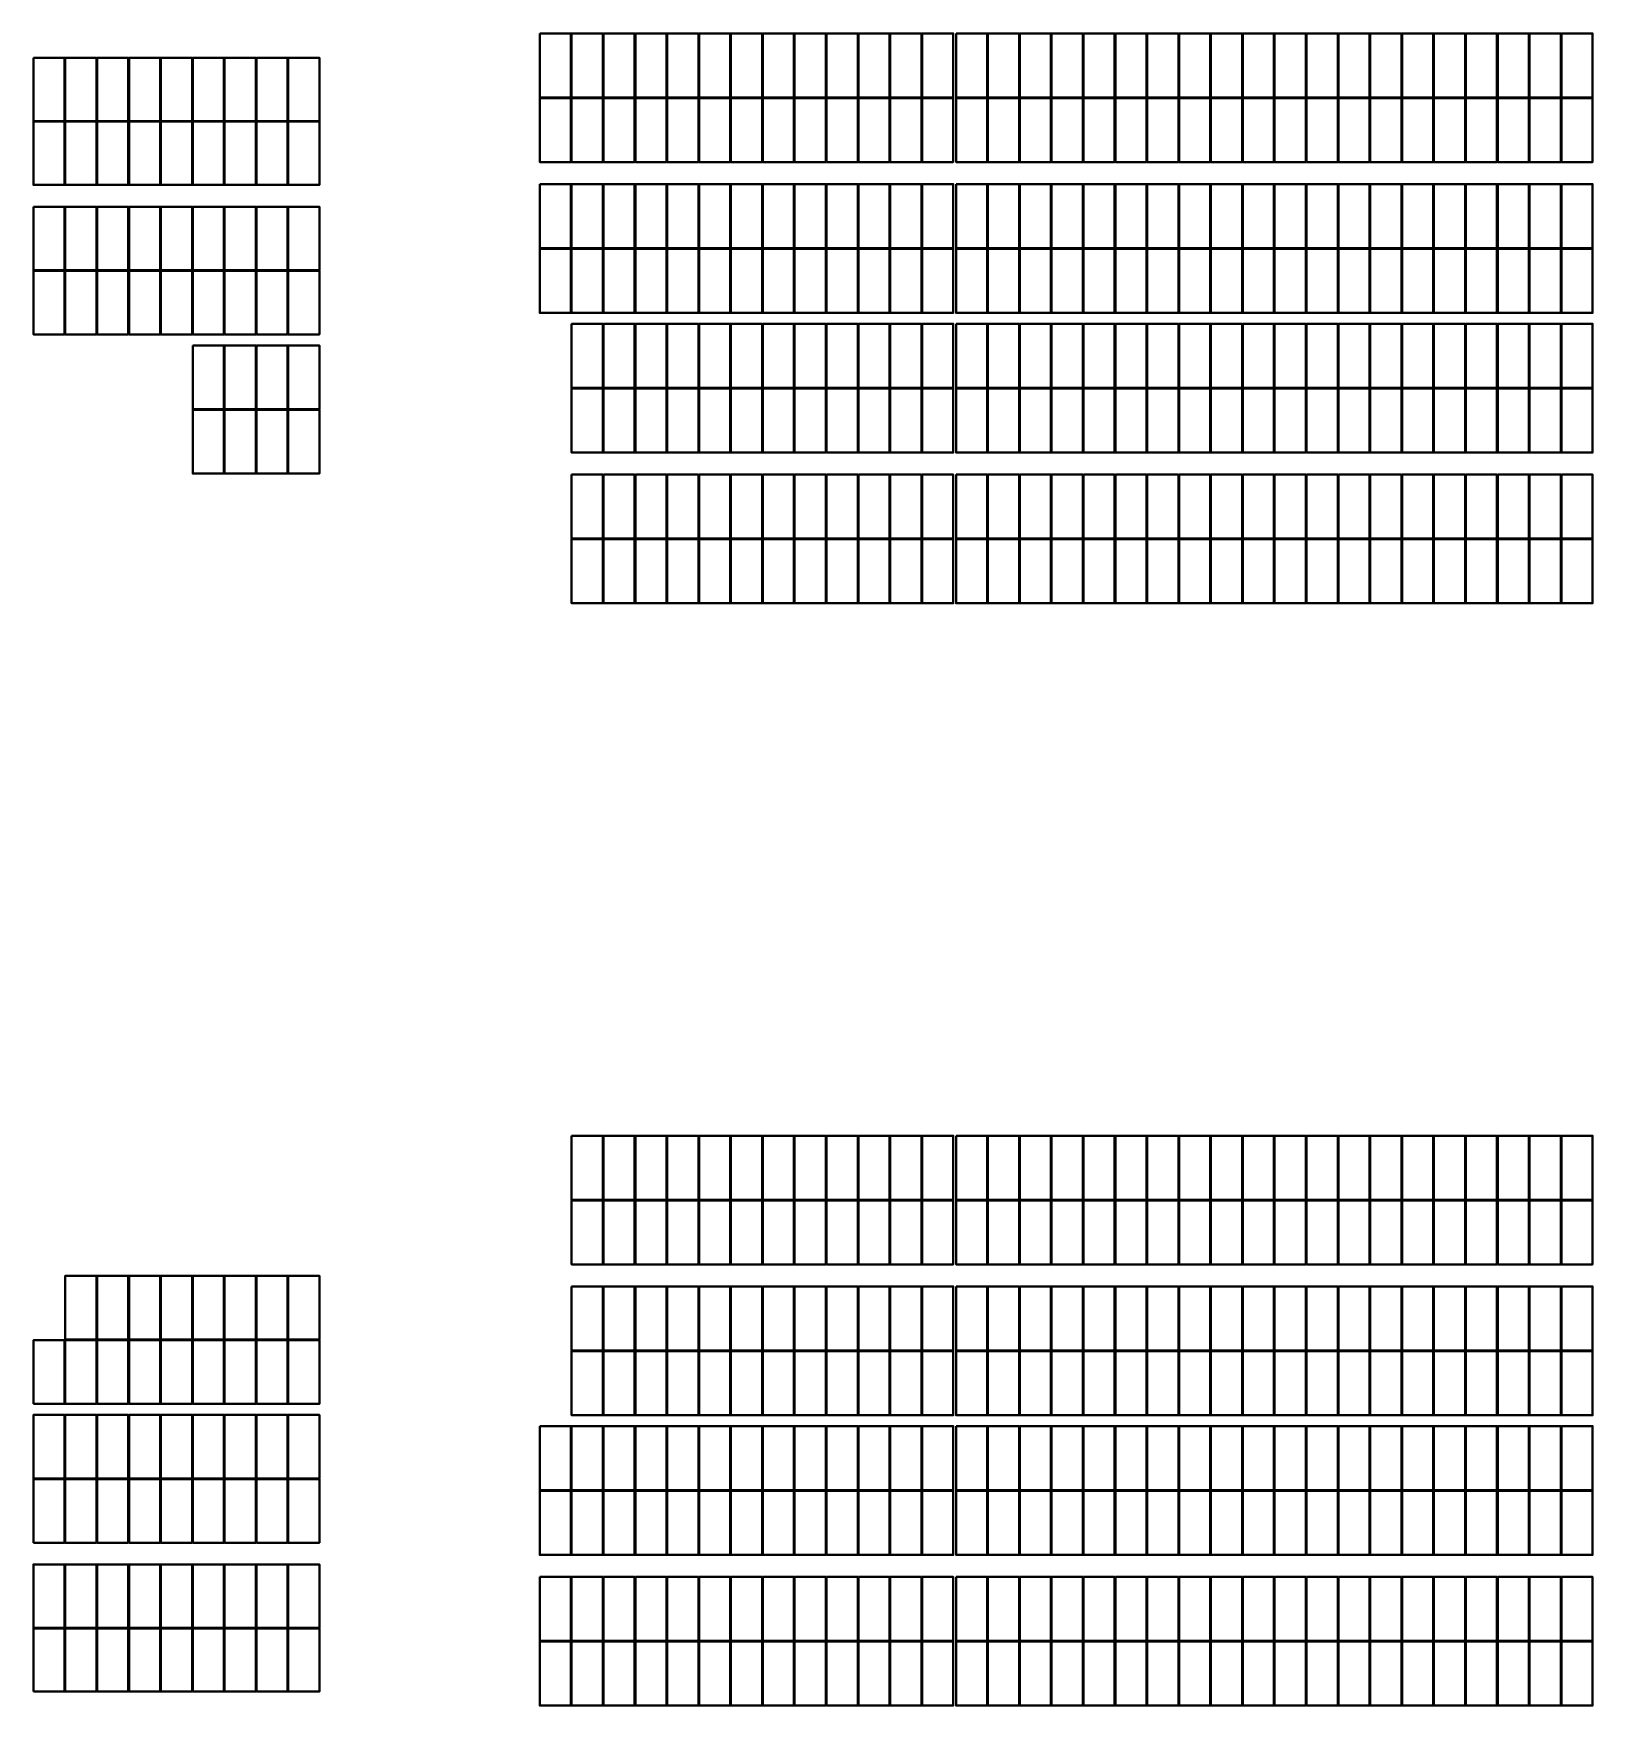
# Model space of a CAD drawing. Header units: millimetres. Extents: x 905 to 454098, y 508 to 244600.
# Drawn here: x 397383 to 454098, y 160614 to 221408 of the extents above; entities that cross this region are included whole.
import ezdxf

# ---------------------------------------------------------------- set-up
doc = ezdxf.new("R2010")
doc.units = ezdxf.units.MM
doc.layers.add('SOL-PV MODULES', color=5, linetype='Continuous', lineweight=40)

msp = doc.modelspace()

# ---------------------------------------------------------------- linework, layer by layer
at = {"layer": 'SOL-PV MODULES'}
for points in [[(415801, 221408), (415801, 219078), (416935, 219078), (416935, 221408)], [(416960, 221408), (416960, 219078), (418094, 219078), (418094, 221408)], [(418119, 221408), (418119, 219078), (419253, 219078), (419253, 221408)], [(419278, 221408), (419278, 219078), (420412, 219078), (420412, 221408)], [(420437, 221408), (420437, 219078), (421571, 219078), (421571, 221408)], [(421596, 221408), (421596, 219078), (422730, 219078), (422730, 221408)], [(422755, 221408), (422755, 219078), (423889, 219078), (423889, 221408)], [(423914, 221408), (423914, 219078), (425048, 219078), (425048, 221408)], [(425073, 221408), (425073, 219078), (426207, 219078), (426207, 221408)], [(426232, 221408), (426232, 219078), (427366, 219078), (427366, 221408)], [(427391, 221408), (427391, 219078), (428525, 219078), (428525, 221408)], [(428550, 221408), (428550, 219078), (429684, 219078), (429684, 221408)], [(429709, 221408), (429709, 219078), (430843, 219078), (430843, 221408)], [(430943, 221408), (430943, 219078), (432077, 219078), (432077, 221408)], [(432102, 221408), (432102, 219078), (433236, 219078), (433236, 221408)], [(433261, 221408), (433261, 219078), (434395, 219078), (434395, 221408)], [(434420, 221408), (434420, 219078), (435554, 219078), (435554, 221408)], [(435579, 221408), (435579, 219078), (436713, 219078), (436713, 221408)], [(436738, 221408), (436738, 219078), (437872, 219078), (437872, 221408)], [(437897, 221408), (437897, 219078), (439031, 219078), (439031, 221408)], [(439056, 221408), (439056, 219078), (440190, 219078), (440190, 221408)], [(440215, 221408), (440215, 219078), (441349, 219078), (441349, 221408)], [(441374, 221408), (441374, 219078), (442508, 219078), (442508, 221408)], [(442533, 221408), (442533, 219078), (443667, 219078), (443667, 221408)], [(443692, 221408), (443692, 219078), (444826, 219078), (444826, 221408)], [(444851, 221408), (444851, 219078), (445985, 219078), (445985, 221408)], [(446010, 221408), (446010, 219078), (447144, 219078), (447144, 221408)], [(447169, 221408), (447169, 219078), (448303, 219078), (448303, 221408)], [(448328, 221408), (448328, 219078), (449462, 219078), (449462, 221408)], [(449487, 221408), (449487, 219078), (450621, 219078), (450621, 221408)], [(450646, 221408), (450646, 219078), (451780, 219078), (451780, 221408)], [(451805, 221408), (451805, 219078), (452939, 219078), (452939, 221408)], [(452964, 221408), (452964, 219078), (454098, 219078), (454098, 221408)], [(415801, 219058), (415801, 216729), (416935, 216729), (416935, 219058)], [(416960, 219058), (416960, 216729), (418094, 216729), (418094, 219058)], [(418119, 219058), (418119, 216729), (419253, 216729), (419253, 219058)], [(419278, 219058), (419278, 216729), (420412, 216729), (420412, 219058)], [(420437, 219058), (420437, 216729), (421571, 216729), (421571, 219058)], [(421596, 219058), (421596, 216729), (422730, 216729), (422730, 219058)], [(422755, 219058), (422755, 216729), (423889, 216729), (423889, 219058)], [(423914, 219058), (423914, 216729), (425048, 216729), (425048, 219058)], [(425073, 219058), (425073, 216729), (426207, 216729), (426207, 219058)], [(426232, 219058), (426232, 216729), (427366, 216729), (427366, 219058)], [(427391, 219058), (427391, 216729), (428525, 216729), (428525, 219058)], [(428550, 219058), (428550, 216729), (429684, 216729), (429684, 219058)], [(429709, 219058), (429709, 216729), (430843, 216729), (430843, 219058)], [(430943, 219058), (430943, 216729), (432077, 216729), (432077, 219058)], [(432102, 219058), (432102, 216729), (433236, 216729), (433236, 219058)], [(433261, 219058), (433261, 216729), (434395, 216729), (434395, 219058)], [(434420, 219058), (434420, 216729), (435554, 216729), (435554, 219058)], [(435579, 219058), (435579, 216729), (436713, 216729), (436713, 219058)], [(436738, 219058), (436738, 216729), (437872, 216729), (437872, 219058)], [(437897, 219058), (437897, 216729), (439031, 216729), (439031, 219058)], [(439056, 219058), (439056, 216729), (440190, 216729), (440190, 219058)], [(440215, 219058), (440215, 216729), (441349, 216729), (441349, 219058)], [(441374, 219058), (441374, 216729), (442508, 216729), (442508, 219058)], [(442533, 219058), (442533, 216729), (443667, 216729), (443667, 219058)], [(443692, 219058), (443692, 216729), (444826, 216729), (444826, 219058)], [(444851, 219058), (444851, 216729), (445985, 216729), (445985, 219058)], [(446010, 219058), (446010, 216729), (447144, 216729), (447144, 219058)], [(447169, 219058), (447169, 216729), (448303, 216729), (448303, 219058)], [(448328, 219058), (448328, 216729), (449462, 216729), (449462, 219058)], [(449487, 219058), (449487, 216729), (450621, 216729), (450621, 219058)], [(450646, 219058), (450646, 216729), (451780, 216729), (451780, 219058)], [(451805, 219058), (451805, 216729), (452939, 216729), (452939, 219058)], [(452964, 219058), (452964, 216729), (454098, 216729), (454098, 219058)], [(415801, 215930), (415801, 213600), (416935, 213600), (416935, 215930)], [(416960, 215930), (416960, 213600), (418094, 213600), (418094, 215930)], [(418119, 215930), (418119, 213600), (419253, 213600), (419253, 215930)], [(419278, 215930), (419278, 213600), (420412, 213600), (420412, 215930)], [(420437, 215930), (420437, 213600), (421571, 213600), (421571, 215930)], [(421596, 215930), (421596, 213600), (422730, 213600), (422730, 215930)], [(422755, 215930), (422755, 213600), (423889, 213600), (423889, 215930)], [(423914, 215930), (423914, 213600), (425048, 213600), (425048, 215930)], [(425073, 215930), (425073, 213600), (426207, 213600), (426207, 215930)], [(426232, 215930), (426232, 213600), (427366, 213600), (427366, 215930)], [(427391, 215930), (427391, 213600), (428525, 213600), (428525, 215930)], [(428550, 215930), (428550, 213600), (429684, 213600), (429684, 215930)], [(429709, 215930), (429709, 213600), (430843, 213600), (430843, 215930)], [(430943, 215930), (430943, 213600), (432077, 213600), (432077, 215930)], [(432102, 215930), (432102, 213600), (433236, 213600), (433236, 215930)], [(433261, 215930), (433261, 213600), (434395, 213600), (434395, 215930)], [(434420, 215930), (434420, 213600), (435554, 213600), (435554, 215930)], [(435579, 215930), (435579, 213600), (436713, 213600), (436713, 215930)], [(436738, 215930), (436738, 213600), (437872, 213600), (437872, 215930)], [(437897, 215930), (437897, 213600), (439031, 213600), (439031, 215930)], [(439056, 215930), (439056, 213600), (440190, 213600), (440190, 215930)], [(440215, 215930), (440215, 213600), (441349, 213600), (441349, 215930)], [(441374, 215930), (441374, 213600), (442508, 213600), (442508, 215930)], [(442533, 215930), (442533, 213600), (443667, 213600), (443667, 215930)], [(443692, 215930), (443692, 213600), (444826, 213600), (444826, 215930)], [(444851, 215930), (444851, 213600), (445985, 213600), (445985, 215930)], [(446010, 215930), (446010, 213600), (447144, 213600), (447144, 215930)], [(447169, 215930), (447169, 213600), (448303, 213600), (448303, 215930)], [(448328, 215930), (448328, 213600), (449462, 213600), (449462, 215930)], [(449487, 215930), (449487, 213600), (450621, 213600), (450621, 215930)], [(450646, 215930), (450646, 213600), (451780, 213600), (451780, 215930)], [(451805, 215930), (451805, 213600), (452939, 213600), (452939, 215930)], [(452964, 215930), (452964, 213600), (454098, 213600), (454098, 215930)], [(415801, 213580), (415801, 211250), (416935, 211250), (416935, 213580)], [(416960, 213580), (416960, 211250), (418094, 211250), (418094, 213580)], [(418119, 213580), (418119, 211250), (419253, 211250), (419253, 213580)], [(419278, 213580), (419278, 211250), (420412, 211250), (420412, 213580)], [(420437, 213580), (420437, 211250), (421571, 211250), (421571, 213580)], [(421596, 213580), (421596, 211250), (422730, 211250), (422730, 213580)], [(422755, 213580), (422755, 211250), (423889, 211250), (423889, 213580)], [(423914, 213580), (423914, 211250), (425048, 211250), (425048, 213580)], [(425073, 213580), (425073, 211250), (426207, 211250), (426207, 213580)], [(426232, 213580), (426232, 211250), (427366, 211250), (427366, 213580)], [(427391, 213580), (427391, 211250), (428525, 211250), (428525, 213580)], [(428550, 213580), (428550, 211250), (429684, 211250), (429684, 213580)], [(429709, 213580), (429709, 211250), (430843, 211250), (430843, 213580)], [(430943, 213580), (430943, 211250), (432077, 211250), (432077, 213580)], [(432102, 213580), (432102, 211250), (433236, 211250), (433236, 213580)], [(433261, 213580), (433261, 211250), (434395, 211250), (434395, 213580)], [(434420, 213580), (434420, 211250), (435554, 211250), (435554, 213580)], [(435579, 213580), (435579, 211250), (436713, 211250), (436713, 213580)], [(436738, 213580), (436738, 211250), (437872, 211250), (437872, 213580)], [(437897, 213580), (437897, 211250), (439031, 211250), (439031, 213580)], [(439056, 213580), (439056, 211250), (440190, 211250), (440190, 213580)], [(440215, 213580), (440215, 211250), (441349, 211250), (441349, 213580)], [(441374, 213580), (441374, 211250), (442508, 211250), (442508, 213580)], [(442533, 213580), (442533, 211250), (443667, 211250), (443667, 213580)], [(443692, 213580), (443692, 211250), (444826, 211250), (444826, 213580)], [(444851, 213580), (444851, 211250), (445985, 211250), (445985, 213580)], [(446010, 213580), (446010, 211250), (447144, 211250), (447144, 213580)], [(447169, 213580), (447169, 211250), (448303, 211250), (448303, 213580)], [(448328, 213580), (448328, 211250), (449462, 211250), (449462, 213580)], [(449487, 213580), (449487, 211250), (450621, 211250), (450621, 213580)], [(450646, 213580), (450646, 211250), (451780, 211250), (451780, 213580)], [(451805, 213580), (451805, 211250), (452939, 211250), (452939, 213580)], [(452964, 213580), (452964, 211250), (454098, 211250), (454098, 213580)], [(416960, 210851), (416960, 208521), (418094, 208521), (418094, 210851)], [(418119, 210851), (418119, 208521), (419253, 208521), (419253, 210851)], [(419278, 210851), (419278, 208521), (420412, 208521), (420412, 210851)], [(420437, 210851), (420437, 208521), (421571, 208521), (421571, 210851)], [(421596, 210851), (421596, 208521), (422730, 208521), (422730, 210851)], [(422755, 210851), (422755, 208521), (423889, 208521), (423889, 210851)], [(423914, 210851), (423914, 208521), (425048, 208521), (425048, 210851)], [(425073, 210851), (425073, 208521), (426207, 208521), (426207, 210851)], [(426232, 210851), (426232, 208521), (427366, 208521), (427366, 210851)], [(427391, 210851), (427391, 208521), (428525, 208521), (428525, 210851)], [(428550, 210851), (428550, 208521), (429684, 208521), (429684, 210851)], [(429709, 210851), (429709, 208521), (430843, 208521), (430843, 210851)], [(430943, 210851), (430943, 208521), (432077, 208521), (432077, 210851)], [(432102, 210851), (432102, 208521), (433236, 208521), (433236, 210851)], [(433261, 210851), (433261, 208521), (434395, 208521), (434395, 210851)], [(434420, 210851), (434420, 208521), (435554, 208521), (435554, 210851)], [(435579, 210851), (435579, 208521), (436713, 208521), (436713, 210851)], [(436738, 210851), (436738, 208521), (437872, 208521), (437872, 210851)], [(437897, 210851), (437897, 208521), (439031, 208521), (439031, 210851)], [(439056, 210851), (439056, 208521), (440190, 208521), (440190, 210851)], [(440215, 210851), (440215, 208521), (441349, 208521), (441349, 210851)], [(441374, 210851), (441374, 208521), (442508, 208521), (442508, 210851)], [(442533, 210851), (442533, 208521), (443667, 208521), (443667, 210851)], [(443692, 210851), (443692, 208521), (444826, 208521), (444826, 210851)], [(444851, 210851), (444851, 208521), (445985, 208521), (445985, 210851)], [(446010, 210851), (446010, 208521), (447144, 208521), (447144, 210851)], [(447169, 210851), (447169, 208521), (448303, 208521), (448303, 210851)], [(448328, 210851), (448328, 208521), (449462, 208521), (449462, 210851)], [(449487, 210851), (449487, 208521), (450621, 208521), (450621, 210851)], [(450646, 210851), (450646, 208521), (451780, 208521), (451780, 210851)], [(451805, 210851), (451805, 208521), (452939, 208521), (452939, 210851)], [(452964, 210851), (452964, 208521), (454098, 208521), (454098, 210851)], [(416960, 208501), (416960, 206171), (418094, 206171), (418094, 208501)], [(418119, 208501), (418119, 206171), (419253, 206171), (419253, 208501)], [(419278, 208501), (419278, 206171), (420412, 206171), (420412, 208501)], [(420437, 208501), (420437, 206171), (421571, 206171), (421571, 208501)], [(421596, 208501), (421596, 206171), (422730, 206171), (422730, 208501)], [(422755, 208501), (422755, 206171), (423889, 206171), (423889, 208501)], [(423914, 208501), (423914, 206171), (425048, 206171), (425048, 208501)], [(425073, 208501), (425073, 206171), (426207, 206171), (426207, 208501)], [(426232, 208501), (426232, 206171), (427366, 206171), (427366, 208501)], [(427391, 208501), (427391, 206171), (428525, 206171), (428525, 208501)], [(428550, 208501), (428550, 206171), (429684, 206171), (429684, 208501)], [(429709, 208501), (429709, 206171), (430843, 206171), (430843, 208501)], [(430943, 208501), (430943, 206171), (432077, 206171), (432077, 208501)], [(432102, 208501), (432102, 206171), (433236, 206171), (433236, 208501)], [(433261, 208501), (433261, 206171), (434395, 206171), (434395, 208501)], [(434420, 208501), (434420, 206171), (435554, 206171), (435554, 208501)], [(435579, 208501), (435579, 206171), (436713, 206171), (436713, 208501)], [(436738, 208501), (436738, 206171), (437872, 206171), (437872, 208501)], [(437897, 208501), (437897, 206171), (439031, 206171), (439031, 208501)], [(439056, 208501), (439056, 206171), (440190, 206171), (440190, 208501)], [(440215, 208501), (440215, 206171), (441349, 206171), (441349, 208501)], [(441374, 208501), (441374, 206171), (442508, 206171), (442508, 208501)], [(442533, 208501), (442533, 206171), (443667, 206171), (443667, 208501)], [(443692, 208501), (443692, 206171), (444826, 206171), (444826, 208501)], [(444851, 208501), (444851, 206171), (445985, 206171), (445985, 208501)], [(446010, 208501), (446010, 206171), (447144, 206171), (447144, 208501)], [(447169, 208501), (447169, 206171), (448303, 206171), (448303, 208501)], [(448328, 208501), (448328, 206171), (449462, 206171), (449462, 208501)], [(449487, 208501), (449487, 206171), (450621, 206171), (450621, 208501)], [(450646, 208501), (450646, 206171), (451780, 206171), (451780, 208501)], [(451805, 208501), (451805, 206171), (452939, 206171), (452939, 208501)], [(452964, 208501), (452964, 206171), (454098, 206171), (454098, 208501)], [(416960, 205372), (416960, 203042), (418094, 203042), (418094, 205372)], [(418119, 205372), (418119, 203042), (419253, 203042), (419253, 205372)], [(419278, 205372), (419278, 203042), (420412, 203042), (420412, 205372)], [(420437, 205372), (420437, 203042), (421571, 203042), (421571, 205372)], [(421596, 205372), (421596, 203042), (422730, 203042), (422730, 205372)], [(422755, 205372), (422755, 203042), (423889, 203042), (423889, 205372)], [(423914, 205372), (423914, 203042), (425048, 203042), (425048, 205372)], [(425073, 205372), (425073, 203042), (426207, 203042), (426207, 205372)], [(426232, 205372), (426232, 203042), (427366, 203042), (427366, 205372)], [(427391, 205372), (427391, 203042), (428525, 203042), (428525, 205372)], [(428550, 205372), (428550, 203042), (429684, 203042), (429684, 205372)], [(429709, 205372), (429709, 203042), (430843, 203042), (430843, 205372)], [(430943, 205372), (430943, 203042), (432077, 203042), (432077, 205372)], [(432102, 205372), (432102, 203042), (433236, 203042), (433236, 205372)], [(433261, 205372), (433261, 203042), (434395, 203042), (434395, 205372)], [(434420, 205372), (434420, 203042), (435554, 203042), (435554, 205372)], [(435579, 205372), (435579, 203042), (436713, 203042), (436713, 205372)], [(436738, 205372), (436738, 203042), (437872, 203042), (437872, 205372)], [(437897, 205372), (437897, 203042), (439031, 203042), (439031, 205372)], [(439056, 205372), (439056, 203042), (440190, 203042), (440190, 205372)], [(440215, 205372), (440215, 203042), (441349, 203042), (441349, 205372)], [(441374, 205372), (441374, 203042), (442508, 203042), (442508, 205372)], [(442533, 205372), (442533, 203042), (443667, 203042), (443667, 205372)], [(443692, 205372), (443692, 203042), (444826, 203042), (444826, 205372)], [(444851, 205372), (444851, 203042), (445985, 203042), (445985, 205372)], [(446010, 205372), (446010, 203042), (447144, 203042), (447144, 205372)], [(447169, 205372), (447169, 203042), (448303, 203042), (448303, 205372)], [(448328, 205372), (448328, 203042), (449462, 203042), (449462, 205372)], [(449487, 205372), (449487, 203042), (450621, 203042), (450621, 205372)], [(450646, 205372), (450646, 203042), (451780, 203042), (451780, 205372)], [(451805, 205372), (451805, 203042), (452939, 203042), (452939, 205372)], [(452964, 205372), (452964, 203042), (454098, 203042), (454098, 205372)], [(416960, 203023), (416960, 200693), (418094, 200693), (418094, 203023)], [(418119, 203023), (418119, 200693), (419253, 200693), (419253, 203023)], [(419278, 203023), (419278, 200693), (420412, 200693), (420412, 203023)], [(420437, 203023), (420437, 200693), (421571, 200693), (421571, 203023)], [(421596, 203023), (421596, 200693), (422730, 200693), (422730, 203023)], [(422755, 203023), (422755, 200693), (423889, 200693), (423889, 203023)], [(423914, 203023), (423914, 200693), (425048, 200693), (425048, 203023)], [(425073, 203023), (425073, 200693), (426207, 200693), (426207, 203023)], [(426232, 203023), (426232, 200693), (427366, 200693), (427366, 203023)], [(427391, 203023), (427391, 200693), (428525, 200693), (428525, 203023)], [(428550, 203023), (428550, 200693), (429684, 200693), (429684, 203023)], [(429709, 203023), (429709, 200693), (430843, 200693), (430843, 203023)], [(430943, 203023), (430943, 200693), (432077, 200693), (432077, 203023)], [(432102, 203023), (432102, 200693), (433236, 200693), (433236, 203023)], [(433261, 203023), (433261, 200693), (434395, 200693), (434395, 203023)], [(434420, 203023), (434420, 200693), (435554, 200693), (435554, 203023)], [(435579, 203023), (435579, 200693), (436713, 200693), (436713, 203023)], [(436738, 203023), (436738, 200693), (437872, 200693), (437872, 203023)], [(437897, 203023), (437897, 200693), (439031, 200693), (439031, 203023)], [(439056, 203023), (439056, 200693), (440190, 200693), (440190, 203023)], [(440215, 203023), (440215, 200693), (441349, 200693), (441349, 203023)], [(441374, 203023), (441374, 200693), (442508, 200693), (442508, 203023)], [(442533, 203023), (442533, 200693), (443667, 200693), (443667, 203023)], [(443692, 203023), (443692, 200693), (444826, 200693), (444826, 203023)], [(444851, 203023), (444851, 200693), (445985, 200693), (445985, 203023)], [(446010, 203023), (446010, 200693), (447144, 200693), (447144, 203023)], [(447169, 203023), (447169, 200693), (448303, 200693), (448303, 203023)], [(448328, 203023), (448328, 200693), (449462, 200693), (449462, 203023)], [(449487, 203023), (449487, 200693), (450621, 200693), (450621, 203023)], [(450646, 203023), (450646, 200693), (451780, 200693), (451780, 203023)], [(451805, 203023), (451805, 200693), (452939, 200693), (452939, 203023)], [(452964, 203023), (452964, 200693), (454098, 200693), (454098, 203023)], [(416960, 181329), (416960, 178999), (418094, 178999), (418094, 181329)], [(418119, 181329), (418119, 178999), (419253, 178999), (419253, 181329)], [(419278, 181329), (419278, 178999), (420412, 178999), (420412, 181329)], [(420437, 181329), (420437, 178999), (421571, 178999), (421571, 181329)], [(421596, 181329), (421596, 178999), (422730, 178999), (422730, 181329)], [(422755, 181329), (422755, 178999), (423889, 178999), (423889, 181329)], [(423914, 181329), (423914, 178999), (425048, 178999), (425048, 181329)], [(425073, 181329), (425073, 178999), (426207, 178999), (426207, 181329)], [(426232, 181329), (426232, 178999), (427366, 178999), (427366, 181329)], [(427391, 181329), (427391, 178999), (428525, 178999), (428525, 181329)], [(428550, 181329), (428550, 178999), (429684, 178999), (429684, 181329)], [(429709, 181329), (429709, 178999), (430843, 178999), (430843, 181329)], [(430943, 181329), (430943, 178999), (432077, 178999), (432077, 181329)], [(432102, 181329), (432102, 178999), (433236, 178999), (433236, 181329)], [(433261, 181329), (433261, 178999), (434395, 178999), (434395, 181329)], [(434420, 181329), (434420, 178999), (435554, 178999), (435554, 181329)], [(435579, 181329), (435579, 178999), (436713, 178999), (436713, 181329)], [(436738, 181329), (436738, 178999), (437872, 178999), (437872, 181329)], [(437897, 181329), (437897, 178999), (439031, 178999), (439031, 181329)], [(439056, 181329), (439056, 178999), (440190, 178999), (440190, 181329)], [(440215, 181329), (440215, 178999), (441349, 178999), (441349, 181329)], [(441374, 181329), (441374, 178999), (442508, 178999), (442508, 181329)], [(442533, 181329), (442533, 178999), (443667, 178999), (443667, 181329)], [(443692, 181329), (443692, 178999), (444826, 178999), (444826, 181329)], [(444851, 181329), (444851, 178999), (445985, 178999), (445985, 181329)], [(446010, 181329), (446010, 178999), (447144, 178999), (447144, 181329)], [(447169, 181329), (447169, 178999), (448303, 178999), (448303, 181329)], [(448328, 181329), (448328, 178999), (449462, 178999), (449462, 181329)], [(449487, 181329), (449487, 178999), (450621, 178999), (450621, 181329)], [(450646, 181329), (450646, 178999), (451780, 178999), (451780, 181329)], [(451805, 181329), (451805, 178999), (452939, 178999), (452939, 181329)], [(452964, 181329), (452964, 178999), (454098, 178999), (454098, 181329)], [(416960, 178979), (416960, 176650), (418094, 176650), (418094, 178979)], [(418119, 178979), (418119, 176650), (419253, 176650), (419253, 178979)], [(419278, 178979), (419278, 176650), (420412, 176650), (420412, 178979)], [(420437, 178979), (420437, 176650), (421571, 176650), (421571, 178979)], [(421596, 178979), (421596, 176650), (422730, 176650), (422730, 178979)], [(422755, 178979), (422755, 176650), (423889, 176650), (423889, 178979)], [(423914, 178979), (423914, 176650), (425048, 176650), (425048, 178979)], [(425073, 178979), (425073, 176650), (426207, 176650), (426207, 178979)], [(426232, 178979), (426232, 176650), (427366, 176650), (427366, 178979)], [(427391, 178979), (427391, 176650), (428525, 176650), (428525, 178979)], [(428550, 178979), (428550, 176650), (429684, 176650), (429684, 178979)], [(429709, 178979), (429709, 176650), (430843, 176650), (430843, 178979)], [(430943, 178979), (430943, 176650), (432077, 176650), (432077, 178979)], [(432102, 178979), (432102, 176650), (433236, 176650), (433236, 178979)], [(433261, 178979), (433261, 176650), (434395, 176650), (434395, 178979)], [(434420, 178979), (434420, 176650), (435554, 176650), (435554, 178979)], [(435579, 178979), (435579, 176650), (436713, 176650), (436713, 178979)], [(436738, 178979), (436738, 176650), (437872, 176650), (437872, 178979)], [(437897, 178979), (437897, 176650), (439031, 176650), (439031, 178979)], [(439056, 178979), (439056, 176650), (440190, 176650), (440190, 178979)], [(440215, 178979), (440215, 176650), (441349, 176650), (441349, 178979)], [(441374, 178979), (441374, 176650), (442508, 176650), (442508, 178979)], [(442533, 178979), (442533, 176650), (443667, 176650), (443667, 178979)], [(443692, 178979), (443692, 176650), (444826, 176650), (444826, 178979)], [(444851, 178979), (444851, 176650), (445985, 176650), (445985, 178979)], [(446010, 178979), (446010, 176650), (447144, 176650), (447144, 178979)], [(447169, 178979), (447169, 176650), (448303, 176650), (448303, 178979)], [(448328, 178979), (448328, 176650), (449462, 176650), (449462, 178979)], [(449487, 178979), (449487, 176650), (450621, 176650), (450621, 178979)], [(450646, 178979), (450646, 176650), (451780, 176650), (451780, 178979)], [(451805, 178979), (451805, 176650), (452939, 176650), (452939, 178979)], [(452964, 178979), (452964, 176650), (454098, 176650), (454098, 178979)], [(416960, 175851), (416960, 173521), (418094, 173521), (418094, 175851)], [(418119, 175851), (418119, 173521), (419253, 173521), (419253, 175851)], [(419278, 175851), (419278, 173521), (420412, 173521), (420412, 175851)], [(420437, 175851), (420437, 173521), (421571, 173521), (421571, 175851)], [(421596, 175851), (421596, 173521), (422730, 173521), (422730, 175851)], [(422755, 175851), (422755, 173521), (423889, 173521), (423889, 175851)], [(423914, 175851), (423914, 173521), (425048, 173521), (425048, 175851)], [(425073, 175851), (425073, 173521), (426207, 173521), (426207, 175851)], [(426232, 175851), (426232, 173521), (427366, 173521), (427366, 175851)], [(427391, 175851), (427391, 173521), (428525, 173521), (428525, 175851)], [(428550, 175851), (428550, 173521), (429684, 173521), (429684, 175851)], [(429709, 175851), (429709, 173521), (430843, 173521), (430843, 175851)], [(430943, 175851), (430943, 173521), (432077, 173521), (432077, 175851)], [(432102, 175851), (432102, 173521), (433236, 173521), (433236, 175851)], [(433261, 175851), (433261, 173521), (434395, 173521), (434395, 175851)], [(434420, 175851), (434420, 173521), (435554, 173521), (435554, 175851)], [(435579, 175851), (435579, 173521), (436713, 173521), (436713, 175851)], [(436738, 175851), (436738, 173521), (437872, 173521), (437872, 175851)], [(437897, 175851), (437897, 173521), (439031, 173521), (439031, 175851)], [(439056, 175851), (439056, 173521), (440190, 173521), (440190, 175851)], [(440215, 175851), (440215, 173521), (441349, 173521), (441349, 175851)], [(441374, 175851), (441374, 173521), (442508, 173521), (442508, 175851)], [(442533, 175851), (442533, 173521), (443667, 173521), (443667, 175851)], [(443692, 175851), (443692, 173521), (444826, 173521), (444826, 175851)], [(444851, 175851), (444851, 173521), (445985, 173521), (445985, 175851)], [(446010, 175851), (446010, 173521), (447144, 173521), (447144, 175851)], [(447169, 175851), (447169, 173521), (448303, 173521), (448303, 175851)], [(448328, 175851), (448328, 173521), (449462, 173521), (449462, 175851)], [(449487, 175851), (449487, 173521), (450621, 173521), (450621, 175851)], [(450646, 175851), (450646, 173521), (451780, 173521), (451780, 175851)], [(451805, 175851), (451805, 173521), (452939, 173521), (452939, 175851)], [(452964, 175851), (452964, 173521), (454098, 173521), (454098, 175851)], [(416960, 173501), (416960, 171171), (418094, 171171), (418094, 173501)], [(418119, 173501), (418119, 171171), (419253, 171171), (419253, 173501)], [(419278, 173501), (419278, 171171), (420412, 171171), (420412, 173501)], [(420437, 173501), (420437, 171171), (421571, 171171), (421571, 173501)], [(421596, 173501), (421596, 171171), (422730, 171171), (422730, 173501)], [(422755, 173501), (422755, 171171), (423889, 171171), (423889, 173501)], [(423914, 173501), (423914, 171171), (425048, 171171), (425048, 173501)], [(425073, 173501), (425073, 171171), (426207, 171171), (426207, 173501)], [(426232, 173501), (426232, 171171), (427366, 171171), (427366, 173501)], [(427391, 173501), (427391, 171171), (428525, 171171), (428525, 173501)], [(428550, 173501), (428550, 171171), (429684, 171171), (429684, 173501)], [(429709, 173501), (429709, 171171), (430843, 171171), (430843, 173501)], [(430943, 173501), (430943, 171171), (432077, 171171), (432077, 173501)], [(432102, 173501), (432102, 171171), (433236, 171171), (433236, 173501)], [(433261, 173501), (433261, 171171), (434395, 171171), (434395, 173501)], [(434420, 173501), (434420, 171171), (435554, 171171), (435554, 173501)], [(435579, 173501), (435579, 171171), (436713, 171171), (436713, 173501)], [(436738, 173501), (436738, 171171), (437872, 171171), (437872, 173501)], [(437897, 173501), (437897, 171171), (439031, 171171), (439031, 173501)], [(439056, 173501), (439056, 171171), (440190, 171171), (440190, 173501)], [(440215, 173501), (440215, 171171), (441349, 171171), (441349, 173501)], [(441374, 173501), (441374, 171171), (442508, 171171), (442508, 173501)], [(442533, 173501), (442533, 171171), (443667, 171171), (443667, 173501)], [(443692, 173501), (443692, 171171), (444826, 171171), (444826, 173501)], [(444851, 173501), (444851, 171171), (445985, 171171), (445985, 173501)], [(446010, 173501), (446010, 171171), (447144, 171171), (447144, 173501)], [(447169, 173501), (447169, 171171), (448303, 171171), (448303, 173501)], [(448328, 173501), (448328, 171171), (449462, 171171), (449462, 173501)], [(449487, 173501), (449487, 171171), (450621, 171171), (450621, 173501)], [(450646, 173501), (450646, 171171), (451780, 171171), (451780, 173501)], [(451805, 173501), (451805, 171171), (452939, 171171), (452939, 173501)], [(452964, 173501), (452964, 171171), (454098, 171171), (454098, 173501)], [(415801, 170772), (415801, 168442), (416935, 168442), (416935, 170772)], [(416960, 170772), (416960, 168442), (418094, 168442), (418094, 170772)], [(418119, 170772), (418119, 168442), (419253, 168442), (419253, 170772)], [(419278, 170772), (419278, 168442), (420412, 168442), (420412, 170772)], [(420437, 170772), (420437, 168442), (421571, 168442), (421571, 170772)], [(421596, 170772), (421596, 168442), (422730, 168442), (422730, 170772)], [(422755, 170772), (422755, 168442), (423889, 168442), (423889, 170772)], [(423914, 170772), (423914, 168442), (425048, 168442), (425048, 170772)], [(425073, 170772), (425073, 168442), (426207, 168442), (426207, 170772)], [(426232, 170772), (426232, 168442), (427366, 168442), (427366, 170772)], [(427391, 170772), (427391, 168442), (428525, 168442), (428525, 170772)], [(428550, 170772), (428550, 168442), (429684, 168442), (429684, 170772)], [(429709, 170772), (429709, 168442), (430843, 168442), (430843, 170772)], [(430943, 170772), (430943, 168442), (432077, 168442), (432077, 170772)], [(432102, 170772), (432102, 168442), (433236, 168442), (433236, 170772)], [(433261, 170772), (433261, 168442), (434395, 168442), (434395, 170772)], [(434420, 170772), (434420, 168442), (435554, 168442), (435554, 170772)], [(435579, 170772), (435579, 168442), (436713, 168442), (436713, 170772)], [(436738, 170772), (436738, 168442), (437872, 168442), (437872, 170772)], [(437897, 170772), (437897, 168442), (439031, 168442), (439031, 170772)], [(439056, 170772), (439056, 168442), (440190, 168442), (440190, 170772)], [(440215, 170772), (440215, 168442), (441349, 168442), (441349, 170772)], [(441374, 170772), (441374, 168442), (442508, 168442), (442508, 170772)], [(442533, 170772), (442533, 168442), (443667, 168442), (443667, 170772)], [(443692, 170772), (443692, 168442), (444826, 168442), (444826, 170772)], [(444851, 170772), (444851, 168442), (445985, 168442), (445985, 170772)], [(446010, 170772), (446010, 168442), (447144, 168442), (447144, 170772)], [(447169, 170772), (447169, 168442), (448303, 168442), (448303, 170772)], [(448328, 170772), (448328, 168442), (449462, 168442), (449462, 170772)], [(449487, 170772), (449487, 168442), (450621, 168442), (450621, 170772)], [(450646, 170772), (450646, 168442), (451780, 168442), (451780, 170772)], [(451805, 170772), (451805, 168442), (452939, 168442), (452939, 170772)], [(452964, 170772), (452964, 168442), (454098, 168442), (454098, 170772)], [(415801, 168422), (415801, 166092), (416935, 166092), (416935, 168422)], [(416960, 168422), (416960, 166092), (418094, 166092), (418094, 168422)], [(418119, 168422), (418119, 166092), (419253, 166092), (419253, 168422)], [(419278, 168422), (419278, 166092), (420412, 166092), (420412, 168422)], [(420437, 168422), (420437, 166092), (421571, 166092), (421571, 168422)], [(421596, 168422), (421596, 166092), (422730, 166092), (422730, 168422)], [(422755, 168422), (422755, 166092), (423889, 166092), (423889, 168422)], [(423914, 168422), (423914, 166092), (425048, 166092), (425048, 168422)], [(425073, 168422), (425073, 166092), (426207, 166092), (426207, 168422)], [(426232, 168422), (426232, 166092), (427366, 166092), (427366, 168422)], [(427391, 168422), (427391, 166092), (428525, 166092), (428525, 168422)], [(428550, 168422), (428550, 166092), (429684, 166092), (429684, 168422)], [(429709, 168422), (429709, 166092), (430843, 166092), (430843, 168422)], [(430943, 168422), (430943, 166092), (432077, 166092), (432077, 168422)], [(432102, 168422), (432102, 166092), (433236, 166092), (433236, 168422)], [(433261, 168422), (433261, 166092), (434395, 166092), (434395, 168422)], [(434420, 168422), (434420, 166092), (435554, 166092), (435554, 168422)], [(435579, 168422), (435579, 166092), (436713, 166092), (436713, 168422)], [(436738, 168422), (436738, 166092), (437872, 166092), (437872, 168422)], [(437897, 168422), (437897, 166092), (439031, 166092), (439031, 168422)], [(439056, 168422), (439056, 166092), (440190, 166092), (440190, 168422)], [(440215, 168422), (440215, 166092), (441349, 166092), (441349, 168422)], [(441374, 168422), (441374, 166092), (442508, 166092), (442508, 168422)], [(442533, 168422), (442533, 166092), (443667, 166092), (443667, 168422)], [(443692, 168422), (443692, 166092), (444826, 166092), (444826, 168422)], [(444851, 168422), (444851, 166092), (445985, 166092), (445985, 168422)], [(446010, 168422), (446010, 166092), (447144, 166092), (447144, 168422)], [(447169, 168422), (447169, 166092), (448303, 166092), (448303, 168422)], [(448328, 168422), (448328, 166092), (449462, 166092), (449462, 168422)], [(449487, 168422), (449487, 166092), (450621, 166092), (450621, 168422)], [(450646, 168422), (450646, 166092), (451780, 166092), (451780, 168422)], [(451805, 168422), (451805, 166092), (452939, 166092), (452939, 168422)], [(452964, 168422), (452964, 166092), (454098, 166092), (454098, 168422)], [(415801, 165293), (415801, 162963), (416935, 162963), (416935, 165293)], [(416960, 165293), (416960, 162963), (418094, 162963), (418094, 165293)], [(418119, 165293), (418119, 162963), (419253, 162963), (419253, 165293)], [(419278, 165293), (419278, 162963), (420412, 162963), (420412, 165293)], [(420437, 165293), (420437, 162963), (421571, 162963), (421571, 165293)], [(421596, 165293), (421596, 162963), (422730, 162963), (422730, 165293)], [(422755, 165293), (422755, 162963), (423889, 162963), (423889, 165293)], [(423914, 165293), (423914, 162963), (425048, 162963), (425048, 165293)], [(425073, 165293), (425073, 162963), (426207, 162963), (426207, 165293)], [(426232, 165293), (426232, 162963), (427366, 162963), (427366, 165293)], [(427391, 165293), (427391, 162963), (428525, 162963), (428525, 165293)], [(428550, 165293), (428550, 162963), (429684, 162963), (429684, 165293)], [(429709, 165293), (429709, 162963), (430843, 162963), (430843, 165293)], [(430943, 165293), (430943, 162963), (432077, 162963), (432077, 165293)], [(432102, 165293), (432102, 162963), (433236, 162963), (433236, 165293)], [(433261, 165293), (433261, 162963), (434395, 162963), (434395, 165293)], [(434420, 165293), (434420, 162963), (435554, 162963), (435554, 165293)], [(435579, 165293), (435579, 162963), (436713, 162963), (436713, 165293)], [(436738, 165293), (436738, 162963), (437872, 162963), (437872, 165293)], [(437897, 165293), (437897, 162963), (439031, 162963), (439031, 165293)], [(439056, 165293), (439056, 162963), (440190, 162963), (440190, 165293)], [(440215, 165293), (440215, 162963), (441349, 162963), (441349, 165293)], [(441374, 165293), (441374, 162963), (442508, 162963), (442508, 165293)], [(442533, 165293), (442533, 162963), (443667, 162963), (443667, 165293)], [(443692, 165293), (443692, 162963), (444826, 162963), (444826, 165293)], [(444851, 165293), (444851, 162963), (445985, 162963), (445985, 165293)], [(446010, 165293), (446010, 162963), (447144, 162963), (447144, 165293)], [(447169, 165293), (447169, 162963), (448303, 162963), (448303, 165293)], [(448328, 165293), (448328, 162963), (449462, 162963), (449462, 165293)], [(449487, 165293), (449487, 162963), (450621, 162963), (450621, 165293)], [(450646, 165293), (450646, 162963), (451780, 162963), (451780, 165293)], [(451805, 165293), (451805, 162963), (452939, 162963), (452939, 165293)], [(452964, 165293), (452964, 162963), (454098, 162963), (454098, 165293)], [(415801, 162943), (415801, 160614), (416935, 160614), (416935, 162943)], [(416960, 162943), (416960, 160614), (418094, 160614), (418094, 162943)], [(418119, 162943), (418119, 160614), (419253, 160614), (419253, 162943)], [(419278, 162943), (419278, 160614), (420412, 160614), (420412, 162943)], [(420437, 162943), (420437, 160614), (421571, 160614), (421571, 162943)], [(421596, 162943), (421596, 160614), (422730, 160614), (422730, 162943)], [(422755, 162943), (422755, 160614), (423889, 160614), (423889, 162943)], [(423914, 162943), (423914, 160614), (425048, 160614), (425048, 162943)], [(425073, 162943), (425073, 160614), (426207, 160614), (426207, 162943)], [(426232, 162943), (426232, 160614), (427366, 160614), (427366, 162943)], [(427391, 162943), (427391, 160614), (428525, 160614), (428525, 162943)], [(428550, 162943), (428550, 160614), (429684, 160614), (429684, 162943)], [(429709, 162943), (429709, 160614), (430843, 160614), (430843, 162943)], [(430943, 162943), (430943, 160614), (432077, 160614), (432077, 162943)], [(432102, 162943), (432102, 160614), (433236, 160614), (433236, 162943)], [(433261, 162943), (433261, 160614), (434395, 160614), (434395, 162943)], [(434420, 162943), (434420, 160614), (435554, 160614), (435554, 162943)], [(435579, 162943), (435579, 160614), (436713, 160614), (436713, 162943)], [(436738, 162943), (436738, 160614), (437872, 160614), (437872, 162943)], [(437897, 162943), (437897, 160614), (439031, 160614), (439031, 162943)], [(439056, 162943), (439056, 160614), (440190, 160614), (440190, 162943)], [(440215, 162943), (440215, 160614), (441349, 160614), (441349, 162943)], [(441374, 162943), (441374, 160614), (442508, 160614), (442508, 162943)], [(442533, 162943), (442533, 160614), (443667, 160614), (443667, 162943)], [(443692, 162943), (443692, 160614), (444826, 160614), (444826, 162943)], [(444851, 162943), (444851, 160614), (445985, 160614), (445985, 162943)], [(446010, 162943), (446010, 160614), (447144, 160614), (447144, 162943)], [(447169, 162943), (447169, 160614), (448303, 160614), (448303, 162943)], [(448328, 162943), (448328, 160614), (449462, 160614), (449462, 162943)], [(449487, 162943), (449487, 160614), (450621, 160614), (450621, 162943)], [(450646, 162943), (450646, 160614), (451780, 160614), (451780, 162943)], [(451805, 162943), (451805, 160614), (452939, 160614), (452939, 162943)], [(452964, 162943), (452964, 160614), (454098, 160614), (454098, 162943)]]:
    msp.add_lwpolyline(points, close=True, dxfattribs=at)
at = {"layer": 'SOL-PV MODULES', "color": 5}
for points in [[(397383, 220523), (397383, 218224), (398517, 218224), (398517, 220523)], [(398542, 220523), (398542, 218224), (399676, 218224), (399676, 220523)], [(399701, 220523), (399701, 218224), (400835, 218224), (400835, 220523)], [(400860, 220523), (400860, 218224), (401994, 218224), (401994, 220523)], [(402019, 220523), (402019, 218224), (403153, 218224), (403153, 220523)], [(403178, 220523), (403178, 218224), (404312, 218224), (404312, 220523)], [(404337, 220523), (404337, 218224), (405471, 218224), (405471, 220523)], [(405496, 220523), (405496, 218224), (406630, 218224), (406630, 220523)], [(406655, 220523), (406655, 218224), (407789, 218224), (407789, 220523)], [(397383, 218204), (397383, 215900), (398517, 215900), (398517, 218204)], [(398542, 218204), (398542, 215900), (399676, 215900), (399676, 218204)], [(399701, 218204), (399701, 215900), (400835, 215900), (400835, 218204)], [(400860, 218204), (400860, 215900), (401994, 215900), (401994, 218204)], [(402019, 218204), (402019, 215900), (403153, 215900), (403153, 218204)], [(403178, 218204), (403178, 215900), (404312, 215900), (404312, 218204)], [(404337, 218204), (404337, 215900), (405471, 215900), (405471, 218204)], [(405496, 218204), (405496, 215900), (406630, 215900), (406630, 218204)], [(406655, 218204), (406655, 215900), (407789, 215900), (407789, 218204)], [(397383, 215109), (397383, 212798), (398517, 212798), (398517, 215109)], [(398542, 215109), (398542, 212798), (399676, 212798), (399676, 215109)], [(399701, 215109), (399701, 212798), (400835, 212798), (400835, 215109)], [(400860, 215109), (400860, 212798), (401994, 212798), (401994, 215109)], [(402019, 215109), (402019, 212798), (403153, 212798), (403153, 215109)], [(403178, 215109), (403178, 212798), (404312, 212798), (404312, 215109)], [(404337, 215109), (404337, 212798), (405471, 212798), (405471, 215109)], [(405496, 215109), (405496, 212798), (406630, 212798), (406630, 215109)], [(406655, 215109), (406655, 212798), (407789, 212798), (407789, 215109)], [(397383, 212778), (397383, 210463), (398517, 210463), (398517, 212778)], [(398542, 212778), (398542, 210463), (399676, 210463), (399676, 212778)], [(399701, 212778), (399701, 210463), (400835, 210463), (400835, 212778)], [(400860, 212778), (400860, 210463), (401994, 210463), (401994, 212778)], [(402019, 212778), (402019, 210463), (403153, 210463), (403153, 212778)], [(403178, 212778), (403178, 210463), (404312, 210463), (404312, 212778)], [(404337, 212778), (404337, 210463), (405471, 210463), (405471, 212778)], [(405496, 212778), (405496, 210463), (406630, 210463), (406630, 212778)], [(406655, 212778), (406655, 210463), (407789, 210463), (407789, 212778)], [(403178, 210066), (403178, 207746), (404312, 207746), (404312, 210066)], [(404337, 210066), (404337, 207746), (405471, 207746), (405471, 210066)], [(405496, 210066), (405496, 207746), (406630, 207746), (406630, 210066)], [(406655, 210066), (406655, 207746), (407789, 207746), (407789, 210066)], [(403178, 207726), (403178, 205403), (404312, 205403), (404312, 207726)], [(404337, 207726), (404337, 205403), (405471, 205403), (405471, 207726)], [(405496, 207726), (405496, 205403), (406630, 205403), (406630, 207726)], [(406655, 207726), (406655, 205403), (407789, 205403), (407789, 207726)], [(398542, 173918), (398542, 176240), (399676, 176240), (399676, 173918)], [(399701, 173918), (399701, 176240), (400835, 176240), (400835, 173918)], [(400860, 173918), (400860, 176240), (401994, 176240), (401994, 173918)], [(402019, 173918), (402019, 176240), (403153, 176240), (403153, 173918)], [(403178, 173918), (403178, 176240), (404312, 176240), (404312, 173918)], [(404337, 173918), (404337, 176240), (405471, 176240), (405471, 173918)], [(405496, 173918), (405496, 176240), (406630, 176240), (406630, 173918)], [(406655, 173918), (406655, 176240), (407789, 176240), (407789, 173918)], [(397383, 171578), (397383, 173898), (398517, 173898), (398517, 171578)], [(398542, 171578), (398542, 173898), (399676, 173898), (399676, 171578)], [(399701, 171578), (399701, 173898), (400835, 173898), (400835, 171578)], [(400860, 171578), (400860, 173898), (401994, 173898), (401994, 171578)], [(402019, 171578), (402019, 173898), (403153, 173898), (403153, 171578)], [(403178, 171578), (403178, 173898), (404312, 173898), (404312, 171578)], [(404337, 171578), (404337, 173898), (405471, 173898), (405471, 171578)], [(405496, 171578), (405496, 173898), (406630, 173898), (406630, 171578)], [(406655, 171578), (406655, 173898), (407789, 173898), (407789, 171578)], [(397383, 168866), (397383, 171181), (398517, 171181), (398517, 168866)], [(398542, 168866), (398542, 171181), (399676, 171181), (399676, 168866)], [(399701, 168866), (399701, 171181), (400835, 171181), (400835, 168866)], [(400860, 168866), (400860, 171181), (401994, 171181), (401994, 168866)], [(402019, 168866), (402019, 171181), (403153, 171181), (403153, 168866)], [(403178, 168866), (403178, 171181), (404312, 171181), (404312, 168866)], [(404337, 168866), (404337, 171181), (405471, 171181), (405471, 168866)], [(405496, 168866), (405496, 171181), (406630, 171181), (406630, 168866)], [(406655, 168866), (406655, 171181), (407789, 171181), (407789, 168866)], [(397383, 166535), (397383, 168846), (398517, 168846), (398517, 166535)], [(398542, 166535), (398542, 168846), (399676, 168846), (399676, 166535)], [(399701, 166535), (399701, 168846), (400835, 168846), (400835, 166535)], [(400860, 166535), (400860, 168846), (401994, 168846), (401994, 166535)], [(402019, 166535), (402019, 168846), (403153, 168846), (403153, 166535)], [(403178, 166535), (403178, 168846), (404312, 168846), (404312, 166535)], [(404337, 166535), (404337, 168846), (405471, 168846), (405471, 166535)], [(405496, 166535), (405496, 168846), (406630, 168846), (406630, 166535)], [(406655, 166535), (406655, 168846), (407789, 168846), (407789, 166535)], [(397383, 163439), (397383, 165744), (398517, 165744), (398517, 163439)], [(398542, 163439), (398542, 165744), (399676, 165744), (399676, 163439)], [(399701, 163439), (399701, 165744), (400835, 165744), (400835, 163439)], [(400860, 163439), (400860, 165744), (401994, 165744), (401994, 163439)], [(402019, 163439), (402019, 165744), (403153, 165744), (403153, 163439)], [(403178, 163439), (403178, 165744), (404312, 165744), (404312, 163439)], [(404337, 163439), (404337, 165744), (405471, 165744), (405471, 163439)], [(405496, 163439), (405496, 165744), (406630, 165744), (406630, 163439)], [(406655, 163439), (406655, 165744), (407789, 165744), (407789, 163439)], [(397383, 161121), (397383, 163420), (398517, 163420), (398517, 161121)], [(398542, 161121), (398542, 163420), (399676, 163420), (399676, 161121)], [(399701, 161121), (399701, 163420), (400835, 163420), (400835, 161121)], [(400860, 161121), (400860, 163420), (401994, 163420), (401994, 161121)], [(402019, 161121), (402019, 163420), (403153, 163420), (403153, 161121)], [(403178, 161121), (403178, 163420), (404312, 163420), (404312, 161121)], [(404337, 161121), (404337, 163420), (405471, 163420), (405471, 161121)], [(405496, 161121), (405496, 163420), (406630, 163420), (406630, 161121)], [(406655, 161121), (406655, 163420), (407789, 163420), (407789, 161121)]]:
    msp.add_lwpolyline(points, close=True, dxfattribs=at)

doc.saveas('drawing.dxf')
